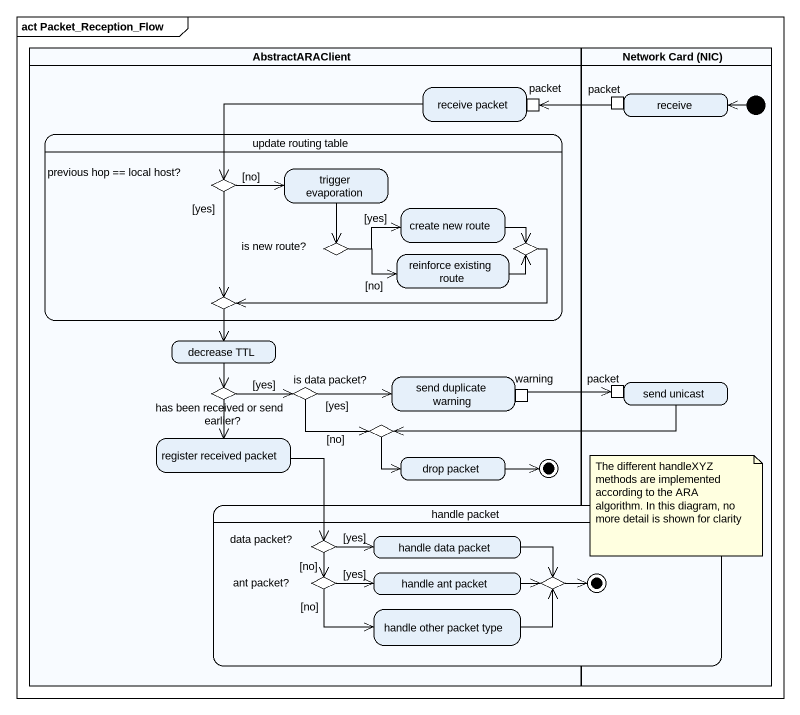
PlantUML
@startuml
mainframe act Packet_Reception_Flow
hide empty description
state AbstractARAClient <<partition>> {
  state "receive packet" as receive_packet {
    state packet <<inputPin>>
  }
  state "update routing table" as update_routing_table {
    state "previous hop == local host?" as previous_hop_local_host <<choice>>
    state "trigger evaporation" as trigger_evaporation
    state "is new route?" as is_new_route <<choice>>
    state "create new route" as create_new_route
    state choice1 <<choice>>
    state "reinforce existing route" as reinforce_existing_route
    state choice2 <<choice>>
  }
  state "decrease TTL" as decrease_TTL
  state "has been received or send earlier?" as has_been_received_or_send <<choice>>
  state "is data packet?" as is_data_packet <<choice>>
  state "send duplicate warning" as send_duplicate_warning {
    state warning <<outputPin>>
  }
  state choice3 <<choice>>
  state "register received packet" as register_received_packet
  state "drop packet" as drop_packet
  drop_packet -right-> [*]
}
state "Network Card (NIC)" as Network_Card_NIC <<partition>> {
  state receive {
    state "packet" as packet_2 <<outputPin>>
  }
  state "send unicast" as send_unicast {
    state "packet" as packet_3 <<inputPin>>
  }
  [*] -left-> receive
}
state "handle packet" as handle_packet {
  state "data packet?" as data_packet <<choice>>
  state "ant packet?" as ant_packet <<choice>>
  state "handle data packet" as handle_data_packet
  state "handle ant packet" as handle_ant_packet
  state choice4 <<choice>>
  state "handle other packet type" as handle_other_packet_type
  choice4 -right-> [*]
}
receive_packet -left-> previous_hop_local_host
packet_2 -left-> packet
previous_hop_local_host -right-> trigger_evaporation : [no]
previous_hop_local_host --> choice2 : [yes]
trigger_evaporation --> is_new_route
is_new_route -right-> create_new_route : [yes]
is_new_route -right-> reinforce_existing_route : [no]
create_new_route -right-> choice1
choice1 -left-> choice2
reinforce_existing_route -right-> choice1
decrease_TTL --> has_been_received_or_send
choice2 --> decrease_TTL
has_been_received_or_send -right-> is_data_packet : [yes]
has_been_received_or_send --> register_received_packet
is_data_packet -right-> send_duplicate_warning : [yes]
is_data_packet -right-> choice3 : [no]
warning -right-> packet_3
send_unicast -left-> choice3
choice3 -right-> drop_packet
register_received_packet --> data_packet
data_packet --> ant_packet : [no]
data_packet -right-> handle_data_packet : [yes]
ant_packet -right-> handle_ant_packet : [yes]
ant_packet -right-> handle_other_packet_type : [no]
handle_data_packet -right-> choice4
handle_ant_packet -right-> choice4
handle_other_packet_type -right-> choice4
note as N1
  The different handleXYZ methods are implemented according to the ARA algorithm. In this diagram, no more detail is shown for clarity
end note
@enduml
